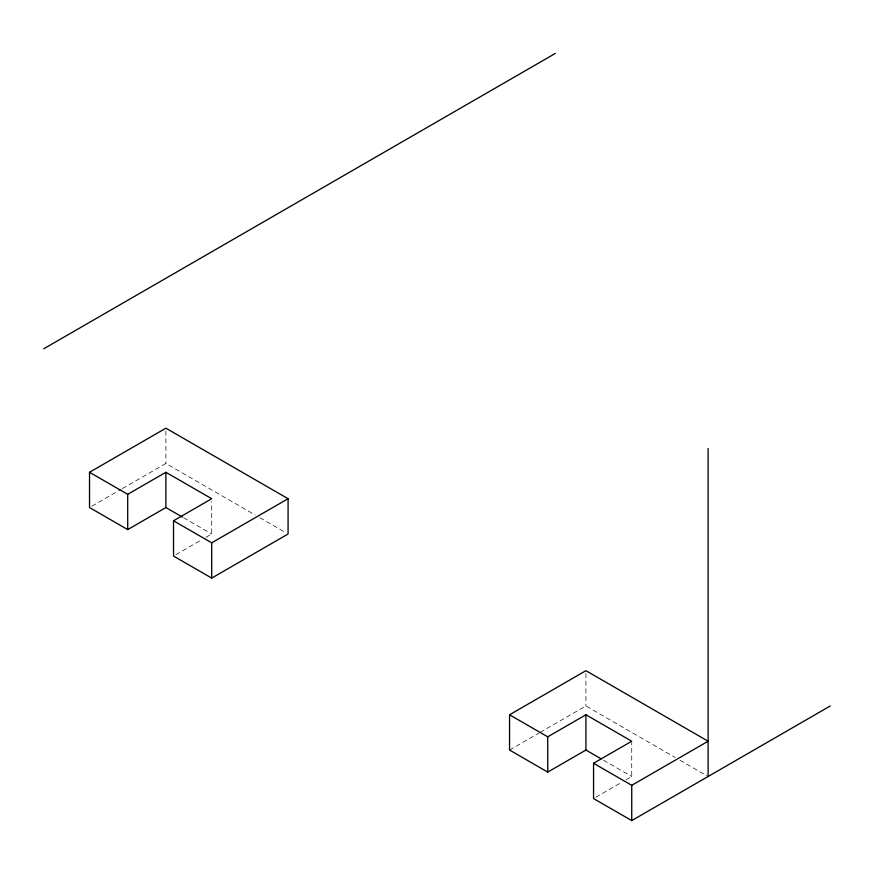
<?xml version="1.0" encoding="UTF-8"?>
<svg xmlns="http://www.w3.org/2000/svg" width="874" height="874" viewBox="0 0 874 874"><rect width="100%" height="100%" fill="white"/><g stroke="black" fill="none" stroke-linecap="round" stroke-linejoin="round"><path stroke-width="0.66" stroke-dasharray="4.37 3.28" d="M91.868 506.188L121.246 489.232M122.415 488.555L165.885 463.449L255.186 515.005M175.838 554.706L201.293 540.012M205.925 537.346L211.716 534.003L211.716 501.436M509.553 750.045L538.919 733.089M540.099 732.412L585.919 705.952L675.209 757.507M595.871 797.208L621.327 782.514M625.959 779.837L631.738 776.505L631.738 742.583M259.884 517.725L285.732 532.648M679.917 760.227L706.935 775.828M183.518 517.725L211.716 534.003M603.541 760.227L631.738 776.505M585.919 673.395L585.919 705.952M165.885 430.893L165.885 463.449"/><path stroke-width="1.31" d="M43.7 348.813L555.372 53.401M89.519 472.277L165.885 428.184L288.081 498.726L288.081 534.003L211.716 578.096L173.522 556.05L173.522 520.773L211.716 498.726L165.885 472.277L127.702 494.323L89.519 472.277L89.519 507.543L127.702 529.589L165.885 507.543L182.338 517.047M173.522 520.773L211.716 542.82L288.081 498.726M601.192 758.861L585.919 750.045L547.736 772.092L509.553 750.045L509.553 714.779L585.919 670.686L708.115 741.228L631.738 785.322L593.555 763.275L593.555 798.552L631.738 820.599L830.3 705.952M509.553 714.779L547.736 736.815L585.919 714.779L631.738 741.228L593.555 763.275M708.115 448.46L708.115 776.505M631.738 785.322L631.738 820.599M585.919 714.779L585.919 750.045M547.736 736.815L547.736 772.092M211.716 542.82L211.716 578.096M165.885 472.277L165.885 507.543M127.702 494.323L127.702 529.589"/></g></svg>
